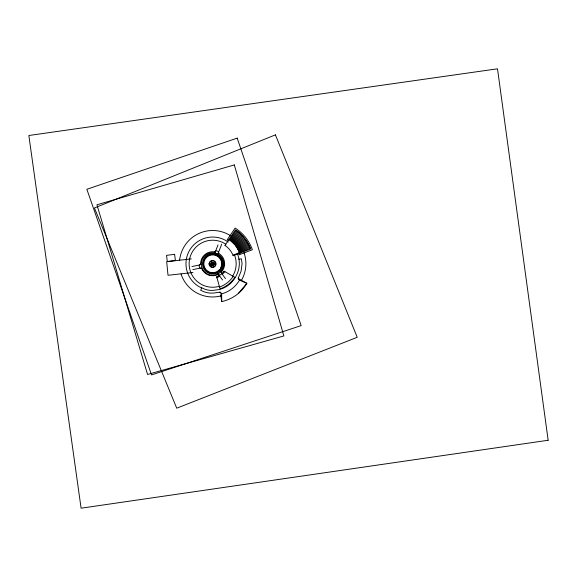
<?xml version="1.0" encoding="UTF-8"?>
<svg xmlns="http://www.w3.org/2000/svg" width="577" height="577" viewBox="0 0 577 577"><rect width="100%" height="100%" fill="white"/><g stroke="black" fill="none" stroke-linecap="round" stroke-linejoin="round"><path stroke-width="0.87" d="M209.126 264.208L209.17 263.307M214.586 253.779L218.027 244.893M217.955 253.887L221.705 244.201M201.69 287.829L200.666 290.31L201.503 290.657A22.07 22.07 0 0 0 216.462 292.626L220.263 292.128M238.113 278.431L241.049 271.341L242.052 263.732L241.41 258.842L238.741 259.188M224.98 245.391L235.495 229.848C242.354 234.478 247.742 241.258 250.707 248.99L233.18 255.719L233.014 255.25A22.38 22.38 0 0 0 225.398 245.665L224.987 245.384M239.974 253.108L235.567 245.405L229.639 239.758L236.339 230.418M230.288 240.256L237.248 231.11M230.944 240.753L238.157 231.795M219.606 269.387L218.871 270.288A8.929 8.929 0 0 1 204.265 266.624A8.929 8.929 0 0 1 213.764 254.94A8.929 8.929 0 0 1 220.342 268.485M238.33 293.469L246.848 283.314L238.842 278.835M231.572 241.287L239.022 232.538M232.192 241.821L239.888 233.274M223.761 271.608L224.121 271.212L233.231 276.376A28.078 28.078 0 0 1 219.556 287.072L216.714 276.881A26.888 26.888 0 0 0 219.714 275.092M224.922 271.666L224.302 272.337A28.078 28.078 0 0 1 222.145 274.335M232.791 242.383L240.717 234.06M233.382 242.953L241.539 234.846M233.945 243.552L242.318 235.676M234.507 244.15L243.097 236.512M235.034 244.778L243.833 237.378M235.567 245.405L244.569 238.251M236.058 246.062L245.254 239.166M236.548 246.718L245.932 240.075M237.003 247.403L246.567 241.027M237.464 248.088L247.201 241.972M237.875 248.795L247.778 242.953M238.294 249.502L248.355 243.934M238.676 250.23L248.882 244.951M216.526 276.989L217.204 276.643M216.786 277.847L217.262 277.609A28.078 28.078 0 0 0 219.794 276.102M239.051 250.959L249.408 245.961M239.39 251.709L249.87 246.999M233.007 255.25L250.339 248.038M191.946 266.545L199.577 264.966M192.826 269.61L200.464 268.031M191.333 258.914L166.688 261.648L168.015 275.279L192.978 272.51M232.783 276.152L234.875 277.248A28.497 28.497 0 0 1 221.294 288.45L220.104 288.882L219.411 286.589M229.055 239.368L229.639 239.758M228.881 240.811L227.259 239.715L235.149 228.052A42.438 42.438 0 0 1 252.38 249.733L239.231 254.782L238.525 252.957M219.909 292.171L221.647 293.844L221.741 301.583A38.197 38.197 0 0 0 246.848 283.314L239.498 280.148L238.575 279.001M220.724 292.698L221.647 293.844A29.398 29.398 0 0 0 239.498 280.148L238.251 278.107M221.366 273.008L225.47 278.583M217.926 273.693L222.542 279.968M239.924 253.13L239.671 252.481A29.593 29.593 0 0 0 229.603 239.808M220.666 294.703L221.741 301.583M243.984 252.647A33.235 33.235 0 0 1 241.438 280.35M221.258 295.835A33.235 33.235 0 0 1 181.041 273.996M179.598 260.263A33.235 33.235 0 0 1 230.75 235.856M218.654 253.332A12.009 12.009 0 0 1 221.142 272.221M217.969 274.501A12.009 12.009 0 0 1 201.561 268.327M200.645 263.732A12.009 12.009 0 0 1 214.997 251.954M234.212 254.327A23.52 23.52 0 0 1 233.021 275.496M218.741 286.452A23.52 23.52 0 0 1 189.465 259.794A23.52 23.52 0 0 1 225.895 244.295M228.196 242.037A26.686 26.686 0 0 0 190.222 249.271A26.686 26.686 0 0 0 199.31 286.841L202.527 288.175A20.036 20.036 0 0 0 216.108 289.964C231.637 288.666 242.636 271.652 238.431 256.823A26.686 26.686 0 0 0 237.313 253.519M213.858 263.278A1.442 1.442 0 0 1 213.75 264.72M212.444 265.341A1.442 1.442 0 0 1 211.737 265.088A1.399 1.399 0 0 1 211.961 262.65A1.399 1.399 0 0 1 213.944 264.05A1.399 1.399 0 0 1 211.745 265.067M211.117 263.79A1.442 1.442 0 0 1 211.362 263.083M212.668 262.463A1.442 1.442 0 0 1 213.375 262.708M224.143 271.226A26.888 26.888 0 0 1 221.604 273.649M201.885 268.146A2.077 1.796 78.3 0 1 199.202 266.408A2.077 1.796 78.3 0 1 201.488 264.331M220.868 271.666A2.077 1.796 -36.4 0 1 220.414 274.832A2.077 1.796 -36.4 0 1 217.572 273.621M214.709 252.971A2.077 1.796 21.1 0 1 216.094 250.959A2.077 1.796 21.1 0 1 218.596 252.228A2.077 1.796 21.1 0 1 217.644 254.464M212.322 263.848L212.834 264.035L212.322 263.848M211.564 261.785L210.439 264.987L213.562 266.091L214.687 262.888L211.564 261.785M275.417 134.852L94.44 207.965L176.735 408.199L357.221 337.3L275.417 134.852M237.19 138.127L86.86 189.278L151.556 374.927L301.165 325.608L237.19 138.127M234.312 164.921L96.936 204.785L147.561 374.466L283.87 335.937L234.312 164.921M548.15 440.258L81.09 508.193L28.85 135.501L497.504 68.807L548.15 440.258M174.615 254.327L166.529 255.351L167.316 261.554L175.408 260.53L174.615 254.327M207.338 272.589A10.307 10.307 0 0 0 223.039 264.093A10.307 10.307 0 0 0 207.835 254.738A10.307 10.307 0 0 0 207.338 272.589M207.792 271.846A9.441 9.441 0 0 0 222.174 264.071A9.441 9.441 0 0 0 208.247 255.503A9.441 9.441 0 0 0 207.792 271.846M205.78 273.145A11.316 11.316 0 0 0 223.761 265.326A11.316 11.316 0 0 0 208.001 253.664A11.316 11.316 0 0 0 205.78 273.145M211.983 264.829A1.06 1.06 0 0 0 213.605 263.963A1.06 1.06 0 0 0 212.047 262.989A1.06 1.06 0 0 0 211.983 264.829M211.997 264.518A0.808 0.808 0 0 0 213.331 264.115A0.808 0.808 0 0 0 212.314 263.162A0.808 0.808 0 0 0 211.997 264.518M210.54 266.74A3.455 3.455 0 0 0 216.007 264.288A3.455 3.455 0 0 0 211.153 260.782A3.455 3.455 0 0 0 210.54 266.74M210.67 266.495A3.181 3.181 0 0 0 215.733 264.302A3.181 3.181 0 0 0 211.305 261.013A3.181 3.181 0 0 0 210.67 266.495"/></g></svg>
